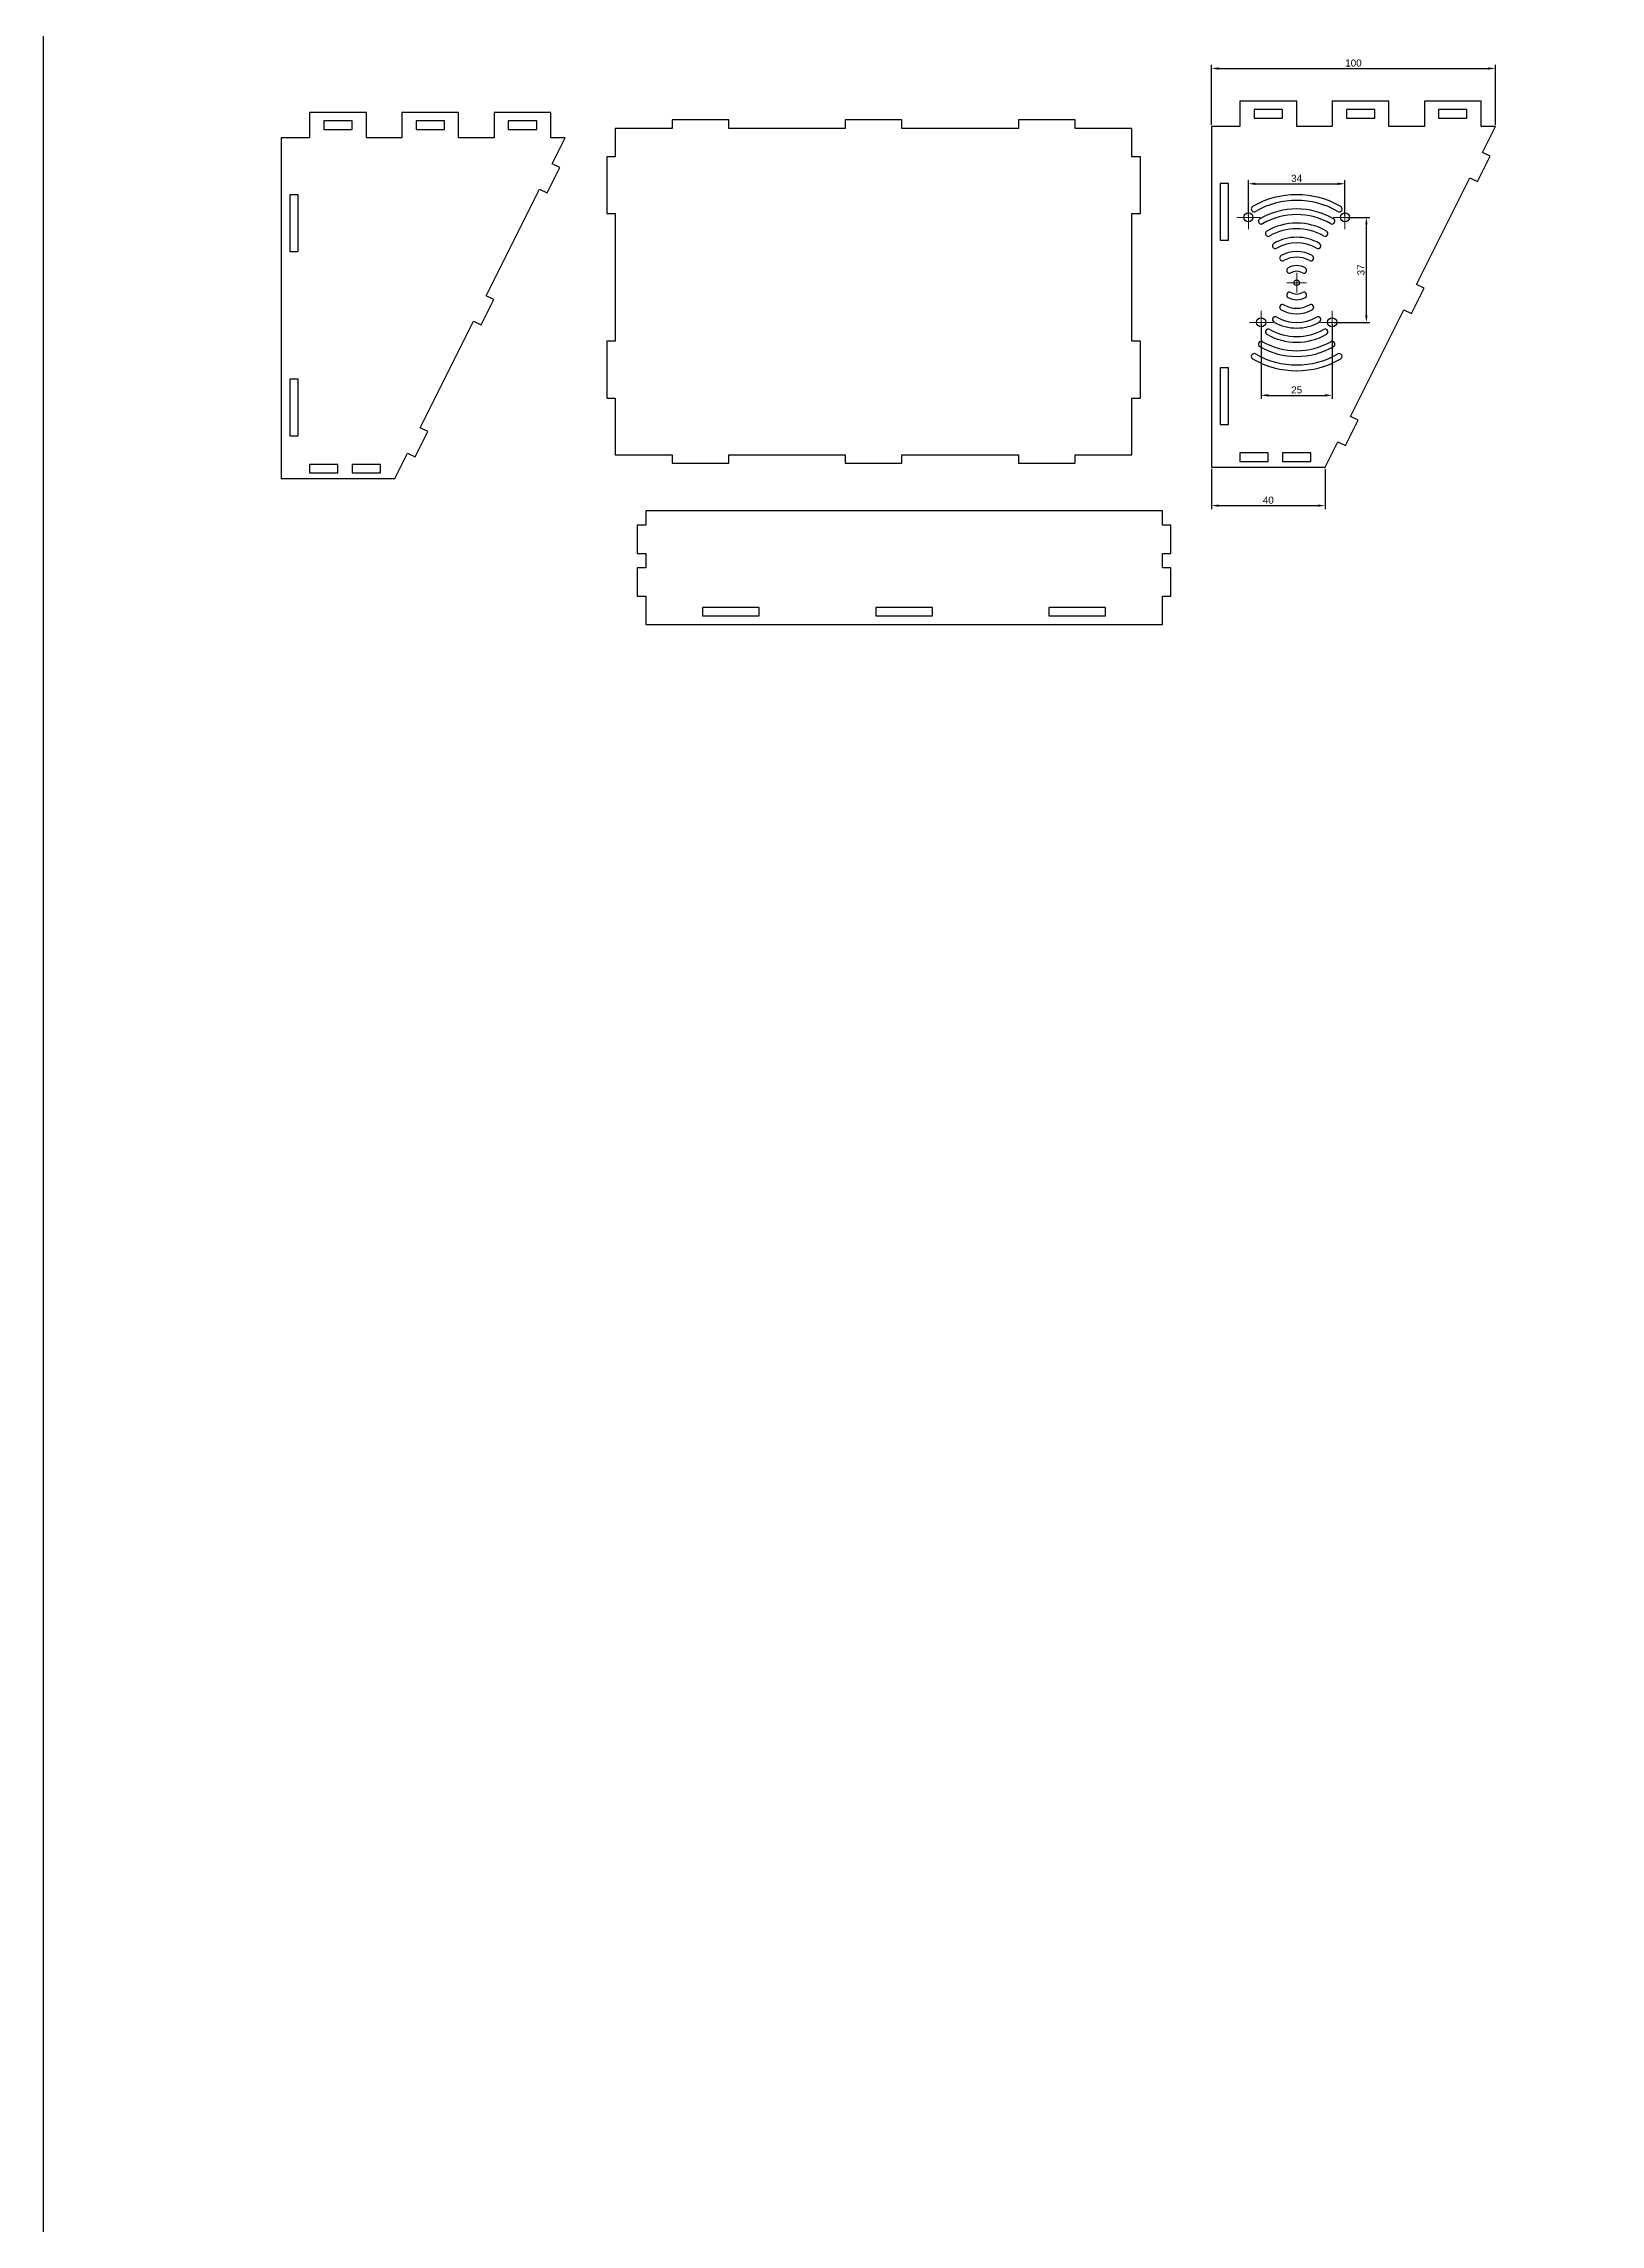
# Model space of a CAD drawing. Header units: millimetres. Extents: x 3605 to 6118, y -778 to 2197.
# Drawn here: x 3605 to 4154, y -9 to 759 of the extents above; entities that cross this region are included whole.
import ezdxf

# ---------------------------------------------------------------- set-up
doc = ezdxf.new("R2010")
doc.units = ezdxf.units.MM
doc.styles.get("Standard").update_dxf_attribs({"font": 'arial.ttf'})
doc.dimstyles.new('ISO-25', dxfattribs={"dimtxt": 2.5, "dimasz": 2.5, "dimexe": 1.25, "dimexo": 0.625, "dimtad": 1, "dimtxsty": 'Standard', "dimcen": 2.5, "dimadec": 0, "dimazin": 0, "dimtfac": 1, "dimtmove": 0, "dimatfit": 3, "dimfxl": 1, "dimarcsym": 0})

# ---------------------------------------------------------------- blocks, each defined once
blk = doc.blocks.new('SW_CENTERMARKSYMBOL_9')
at = {"color": 0, "linetype": 'Continuous', "lineweight": 0}
for p, q in [((-0.5, 0), (-0.7, 0)), ((0, 0), (-0.5, 0)), ((0, 0.5), (0, 0.7)), ((0, 0), (0, 0.5)), ((0, 0), (0.5, 0)), ((0, 0), (0, -0.5)), ((0.5, 0), (0.7, 0)), ((0, -0.5), (0, -0.7))]:
    blk.add_line(p, q, dxfattribs=at)
blk = doc.blocks.new('SW_CENTERMARKSYMBOL_10')
at = {"color": 0, "linetype": 'Continuous', "lineweight": 0}
for p, q in [((-0.5, 0), (-0.82, 0)), ((0, 0), (-0.5, 0)), ((0, 0.5), (0, 0.82)), ((0, 0), (0, 0.5)), ((0, 0), (0.5, 0)), ((0, 0), (0, -0.5)), ((0.5, 0), (0.82, 0)), ((0, -0.5), (0, -0.82))]:
    blk.add_line(p, q, dxfattribs=at)
blk = doc.blocks.new('SW_CENTERMARKSYMBOL_12')
at = {"color": 0, "linetype": 'Continuous', "lineweight": 0}
for p, q in [((-0.5, 0), (-0.82, 0)), ((0, 0), (-0.5, 0)), ((0, 0.5), (0, 0.82)), ((0, 0), (0, 0.5)), ((0, 0), (0.5, 0)), ((0, 0), (0, -0.5)), ((0.5, 0), (0.82, 0)), ((0, -0.5), (0, -0.82))]:
    blk.add_line(p, q, dxfattribs=at)
blk = doc.blocks.new('*D35')
at = {"color": 0, "lineweight": -2, "transparency": 16777216}
for p, q in [((4016.72, 609.27), (4016.72, 595.1)), ((4056.72, 609.27), (4056.72, 595.1)), ((4019.22, 596.35), (4054.22, 596.35))]:
    blk.add_line(p, q, dxfattribs=at)
at = {"color": 0, "transparency": 16777216}
for points in [[(4019.22, 596.76), (4019.22, 595.93), (4016.72, 596.35)], [(4054.22, 596.76), (4054.22, 595.93), (4056.72, 596.35)]]:
    blk.add_solid(points, dxfattribs=at)
at = {"layer": 'Defpoints', "color": 0, "transparency": 16777216}
for p in [(4016.72, 609.89), (4056.72, 609.89), (4056.72, 596.35)]:
    blk.add_point(p, dxfattribs=at)
at = {"color": 0, "transparency": 16777216, "insert": (4036.72, 598.25), "char_height": 2.5, "attachment_point": 5}
blk.add_mtext('40', dxfattribs=at)
blk = doc.blocks.new('*D36')
at = {"color": 0, "lineweight": -2, "transparency": 16777216}
for p, q in [((4016.72, 730.52), (4016.72, 751.61)), ((4019.22, 750.36), (4114.22, 750.36)), ((4116.72, 730.52), (4116.72, 751.61))]:
    blk.add_line(p, q, dxfattribs=at)
at = {"color": 0, "transparency": 16777216}
for points in [[(4019.22, 750.78), (4019.22, 749.94), (4016.72, 750.36)], [(4114.22, 750.78), (4114.22, 749.94), (4116.72, 750.36)]]:
    blk.add_solid(points, dxfattribs=at)
at = {"layer": 'Defpoints', "color": 0, "transparency": 16777216}
for p in [(4116.72, 750.36), (4016.72, 729.89), (4116.72, 729.89)]:
    blk.add_point(p, dxfattribs=at)
at = {"color": 0, "transparency": 16777216, "insert": (4066.72, 752.26), "char_height": 2.5, "attachment_point": 5}
blk.add_mtext('100', dxfattribs=at)
blk = doc.blocks.new('*D41')
at = {"color": 0, "lineweight": -2, "transparency": 16777216}
for p, q in [((4029.72, 698.52), (4029.72, 710.99)), ((4032.22, 709.74), (4061.22, 709.74)), ((4063.72, 698.52), (4063.72, 710.99))]:
    blk.add_line(p, q, dxfattribs=at)
at = {"color": 0, "transparency": 16777216}
for points in [[(4032.22, 710.15), (4032.22, 709.32), (4029.72, 709.74)], [(4061.22, 710.15), (4061.22, 709.32), (4063.72, 709.74)]]:
    blk.add_solid(points, dxfattribs=at)
at = {"layer": 'Defpoints', "color": 0, "transparency": 16777216}
for p in [(4063.72, 709.74), (4029.72, 697.89), (4063.72, 697.89)]:
    blk.add_point(p, dxfattribs=at)
at = {"color": 0, "transparency": 16777216, "insert": (4046.72, 711.64), "char_height": 2.5, "attachment_point": 5}
blk.add_mtext('34', dxfattribs=at)
blk = doc.blocks.new('*D42')
at = {"color": 0, "lineweight": -2, "transparency": 16777216}
for p, q in [((4064.35, 697.89), (4072.53, 697.89)), ((4071.28, 663.39), (4071.28, 695.39)), ((4059.85, 660.89), (4072.53, 660.89))]:
    blk.add_line(p, q, dxfattribs=at)
at = {"color": 0, "transparency": 16777216}
for points in [[(4070.86, 695.39), (4071.7, 695.39), (4071.28, 697.89)], [(4070.86, 663.39), (4071.7, 663.39), (4071.28, 660.89)]]:
    blk.add_solid(points, dxfattribs=at)
at = {"layer": 'Defpoints', "color": 0, "transparency": 16777216}
for p in [(4063.72, 697.89), (4071.28, 697.89), (4059.22, 660.89)]:
    blk.add_point(p, dxfattribs=at)
at = {"color": 0, "transparency": 16777216, "insert": (4069.38, 679.39), "char_height": 2.5, "attachment_point": 5, "rotation": 90}
blk.add_mtext('37', dxfattribs=at)
blk = doc.blocks.new('*D43')
at = {"color": 0, "lineweight": -2, "transparency": 16777216}
for p, q in [((4034.22, 660.27), (4034.22, 633.95)), ((4059.22, 660.27), (4059.22, 633.95)), ((4036.72, 635.2), (4056.72, 635.2))]:
    blk.add_line(p, q, dxfattribs=at)
at = {"color": 0, "transparency": 16777216}
for points in [[(4036.72, 635.62), (4036.72, 634.78), (4034.22, 635.2)], [(4056.72, 635.62), (4056.72, 634.78), (4059.22, 635.2)]]:
    blk.add_solid(points, dxfattribs=at)
at = {"layer": 'Defpoints', "color": 0, "transparency": 16777216}
for p in [(4034.22, 660.89), (4059.22, 660.89), (4059.22, 635.2)]:
    blk.add_point(p, dxfattribs=at)
at = {"color": 0, "transparency": 16777216, "insert": (4046.72, 637.1), "char_height": 2.5, "attachment_point": 5}
blk.add_mtext('25', dxfattribs=at)

msp = doc.modelspace()

# ---------------------------------------------------------------- linework, layer by layer
at = {"color": 7, "linetype": 'Continuous', "lineweight": 25}
for p, q in [((4026.724, 738.89), (4026.724, 729.89)), ((4046.724, 738.89), (4026.724, 738.89)), ((4046.724, 729.89), (4046.724, 738.89)), ((4059.224, 738.89), (4059.224, 729.89)), ((4079.224, 738.89), (4059.224, 738.89)), ((4079.224, 729.89), (4079.224, 738.89)), ((4091.724, 738.89), (4091.724, 729.89)), ((4111.724, 738.89), (4091.724, 738.89)), ((4111.724, 729.89), (4111.724, 738.89)), ((3699.018, 734.886), (3699.018, 725.886)), ((3719.018, 734.886), (3699.018, 734.886)), ((3704.018, 731.886), (3704.018, 728.886)), ((3714.018, 731.886), (3704.018, 731.886)), ((3714.018, 728.886), (3714.018, 731.886)), ((3719.018, 725.886), (3719.018, 734.886)), ((3731.518, 734.886), (3731.518, 725.886)), ((3751.518, 734.886), (3731.518, 734.886)), ((3736.518, 731.886), (3736.518, 728.886)), ((3746.518, 731.886), (3736.518, 731.886)), ((3746.518, 728.886), (3746.518, 731.886)), ((3751.518, 725.886), (3751.518, 734.886)), ((3764.018, 734.886), (3764.018, 725.886)), ((3784.018, 734.886), (3764.018, 734.886)), ((3769.018, 731.886), (3769.018, 728.886)), ((3779.018, 731.886), (3769.018, 731.886)), ((3779.018, 728.886), (3779.018, 731.886)), ((3784.018, 725.886), (3784.018, 734.886)), ((3826.689, 732.259), (3826.689, 729.259)), ((3846.689, 732.259), (3826.689, 732.259)), ((3846.689, 729.259), (3846.689, 732.259)), ((3887.689, 732.259), (3887.689, 729.259)), ((3907.689, 732.259), (3887.689, 732.259)), ((3907.689, 729.259), (3907.689, 732.259)), ((3948.689, 732.259), (3948.689, 729.259)), ((3968.689, 732.259), (3948.689, 732.259)), ((3968.689, 729.259), (3968.689, 732.259)), ((4031.724, 735.89), (4031.724, 732.89)), ((4041.724, 735.89), (4031.724, 735.89)), ((4031.724, 732.89), (4041.724, 732.89)), ((4041.724, 732.89), (4041.724, 735.89)), ((4064.224, 735.89), (4064.224, 732.89)), ((4074.224, 735.89), (4064.224, 735.89)), ((4064.224, 732.89), (4074.224, 732.89)), ((4074.224, 732.89), (4074.224, 735.89)), ((4096.724, 735.89), (4096.724, 732.89)), ((4106.724, 735.89), (4096.724, 735.89)), ((4096.724, 732.89), (4106.724, 732.89)), ((4106.724, 732.89), (4106.724, 735.89)), ((3699.018, 725.886), (3689.018, 725.886)), ((3689.018, 725.886), (3689.018, 605.886)), ((3704.018, 728.886), (3714.018, 728.886)), ((3731.518, 725.886), (3719.018, 725.886)), ((3736.518, 728.886), (3746.518, 728.886)), ((3764.018, 725.886), (3751.518, 725.886)), ((3769.018, 728.886), (3779.018, 728.886)), ((3789.018, 725.886), (3784.018, 725.886)), ((3784.473, 716.795), (3789.018, 725.886)), ((3806.689, 729.259), (3806.689, 719.259)), ((3826.689, 729.259), (3806.689, 729.259)), ((3887.689, 729.259), (3846.689, 729.259)), ((3948.689, 729.259), (3907.689, 729.259)), ((3988.689, 729.259), (3968.689, 729.259)), ((3988.689, 719.259), (3988.689, 729.259)), ((4026.724, 729.89), (4016.724, 729.89)), ((4016.724, 729.89), (4016.724, 609.89)), ((4059.224, 729.89), (4046.724, 729.89)), ((4091.724, 729.89), (4079.224, 729.89)), ((4116.724, 729.89), (4111.724, 729.89)), ((4112.179, 720.799), (4116.724, 729.89)), ((3782.684, 706.509), (3787.156, 715.454)), ((3787.156, 715.454), (3784.473, 716.795)), ((3803.689, 719.259), (3803.689, 699.259)), ((3806.689, 719.259), (3803.689, 719.259)), ((3991.689, 719.259), (3988.689, 719.259)), ((3991.689, 699.259), (3991.689, 719.259)), ((4110.39, 710.513), (4114.862, 719.458)), ((4114.862, 719.458), (4112.179, 720.799)), ((3761.218, 670.285), (3780.001, 707.851)), ((3780.001, 707.851), (3782.684, 706.509)), ((4019.724, 709.89), (4019.724, 689.89)), ((4022.724, 709.89), (4019.724, 709.89)), ((4022.724, 689.89), (4022.724, 709.89)), ((4088.923, 674.289), (4107.706, 711.855)), ((4107.706, 711.855), (4110.39, 710.513)), ((3692.018, 705.886), (3692.018, 685.886)), ((3695.018, 705.886), (3692.018, 705.886)), ((3695.018, 685.886), (3695.018, 705.886)), ((3803.689, 699.259), (3806.689, 699.259)), ((3806.689, 699.259), (3806.689, 654.259)), ((3988.689, 699.259), (3991.689, 699.259)), ((3988.689, 654.259), (3988.689, 699.259)), ((3692.018, 685.886), (3695.018, 685.886)), ((4019.724, 689.89), (4022.724, 689.89)), ((3759.429, 659.999), (3763.901, 668.943)), ((3763.901, 668.943), (3761.218, 670.285)), ((4087.135, 664.003), (4091.607, 672.947)), ((4091.607, 672.947), (4088.923, 674.289)), ((3737.963, 623.775), (3756.746, 661.341)), ((3756.746, 661.341), (3759.429, 659.999)), ((4065.668, 627.779), (4084.451, 665.345)), ((4084.451, 665.345), (4087.135, 664.003)), ((3803.689, 654.259), (3803.689, 634.259)), ((3806.689, 654.259), (3803.689, 654.259)), ((3991.689, 654.259), (3988.689, 654.259)), ((3991.689, 634.259), (3991.689, 654.259)), ((3692.018, 640.886), (3692.018, 620.886)), ((3695.018, 640.886), (3692.018, 640.886)), ((3695.018, 620.886), (3695.018, 640.886)), ((4019.724, 644.89), (4019.724, 624.89)), ((4022.724, 644.89), (4019.724, 644.89)), ((4022.724, 624.89), (4022.724, 644.89)), ((3803.689, 634.259), (3806.689, 634.259)), ((3806.689, 634.259), (3806.689, 614.259)), ((3988.689, 634.259), (3991.689, 634.259)), ((3988.689, 614.259), (3988.689, 634.259)), ((3736.174, 613.489), (3740.646, 622.433)), ((3740.646, 622.433), (3737.963, 623.775)), ((4019.724, 624.89), (4022.724, 624.89)), ((4063.879, 617.493), (4068.352, 626.437)), ((4068.352, 626.437), (4065.668, 627.779)), ((3692.018, 620.886), (3695.018, 620.886)), ((3729.018, 605.886), (3733.49, 614.831)), ((3733.49, 614.831), (3736.174, 613.489)), ((4026.724, 614.89), (4026.724, 611.89)), ((4036.724, 614.89), (4026.724, 614.89)), ((4036.724, 611.89), (4036.724, 614.89)), ((4041.724, 614.89), (4041.724, 611.89)), ((4051.724, 614.89), (4041.724, 614.89)), ((4051.724, 611.89), (4051.724, 614.89)), ((4056.724, 609.89), (4061.196, 618.835)), ((4061.196, 618.835), (4063.879, 617.493)), ((3699.018, 610.886), (3699.018, 607.886)), ((3709.018, 610.886), (3699.018, 610.886)), ((3699.018, 607.886), (3709.018, 607.886)), ((3709.018, 607.886), (3709.018, 610.886)), ((3714.018, 610.886), (3714.018, 607.886)), ((3724.018, 610.886), (3714.018, 610.886)), ((3714.018, 607.886), (3724.018, 607.886)), ((3724.018, 607.886), (3724.018, 610.886)), ((3806.689, 614.259), (3826.689, 614.259)), ((3826.689, 614.259), (3826.689, 611.259)), ((3826.689, 611.259), (3846.689, 611.259)), ((3846.689, 614.259), (3887.689, 614.259)), ((3846.689, 611.259), (3846.689, 614.259)), ((3887.689, 614.259), (3887.689, 611.259)), ((3887.689, 611.259), (3907.689, 611.259)), ((3907.689, 614.259), (3948.689, 614.259)), ((3907.689, 611.259), (3907.689, 614.259)), ((3948.689, 614.259), (3948.689, 611.259)), ((3948.689, 611.259), (3968.689, 611.259)), ((3968.689, 611.259), (3968.689, 614.259)), ((3968.689, 614.259), (3988.689, 614.259)), ((4016.724, 609.89), (4056.724, 609.89)), ((4026.724, 611.89), (4036.724, 611.89)), ((4041.724, 611.89), (4051.724, 611.89)), ((3689.018, 605.886), (3729.018, 605.886)), ((3817.428, 594.458), (3817.428, 589.458)), ((3999.428, 594.458), (3817.428, 594.458)), ((3999.428, 589.458), (3999.428, 594.458)), ((3814.428, 589.458), (3814.428, 579.458)), ((3817.428, 589.458), (3814.428, 589.458)), ((4002.428, 589.458), (3999.428, 589.458)), ((4002.428, 579.458), (4002.428, 589.458)), ((3814.428, 579.458), (3817.428, 579.458)), ((3817.428, 579.458), (3817.428, 574.458)), ((3999.428, 579.458), (4002.428, 579.458)), ((3999.428, 574.458), (3999.428, 579.458)), ((3814.428, 574.458), (3814.428, 564.458)), ((3817.428, 574.458), (3814.428, 574.458)), ((4002.428, 574.458), (3999.428, 574.458)), ((4002.428, 564.458), (4002.428, 574.458)), ((3814.428, 564.458), (3817.428, 564.458)), ((3817.428, 564.458), (3817.428, 554.458)), ((3999.428, 564.458), (4002.428, 564.458)), ((3999.428, 554.458), (3999.428, 564.458)), ((3817.428, 554.458), (3999.428, 554.458)), ((3857.428, 560.458), (3837.428, 560.458)), ((3837.428, 560.458), (3837.428, 557.458)), ((3837.428, 557.458), (3857.428, 557.458)), ((3857.428, 557.458), (3857.428, 560.458)), ((3918.428, 560.458), (3898.428, 560.458)), ((3898.428, 560.458), (3898.428, 557.458)), ((3898.428, 557.458), (3918.428, 557.458)), ((3918.428, 557.458), (3918.428, 560.458)), ((3979.428, 560.458), (3959.428, 560.458)), ((3959.428, 560.458), (3959.428, 557.458)), ((3959.428, 557.458), (3979.428, 557.458)), ((3979.428, 557.458), (3979.428, 560.458))]:
    msp.add_line(p, q, dxfattribs=at)
msp.add_lwpolyline([(3605.331, 2197.285), (6118.409, 2197.285), (6118.409, -777.524), (3605.331, -777.524)], close=True)
for centre, radius in [((4029.724, 697.89), 1.6), ((4063.724, 697.89), 1.6), ((4046.724, 674.89), 1), ((4034.224, 660.89), 1.6), ((4059.224, 660.89), 1.6)]:
    msp.add_circle(centre, radius, dxfattribs=at)
for centre, radius, start, end in [((4031.724, 700.871), 1, 120, 300), ((4046.724, 674.89), 31, 60, 120), ((4046.724, 674.89), 29, 60, 120), ((4046.724, 674.89), 26, 60, 120), ((4061.724, 700.871), 1, 240, 60), ((4034.224, 696.541), 1, 120, 300), ((4046.724, 674.89), 24, 60, 120), ((4036.724, 692.211), 1, 120, 300), ((4046.724, 674.89), 21, 60, 120), ((4046.724, 674.89), 19, 60, 120), ((4056.724, 692.211), 1, 240, 60), ((4059.224, 696.541), 1, 240, 60), ((4039.224, 687.881), 1, 120, 300), ((4046.724, 674.89), 16, 60, 120), ((4046.724, 674.89), 14, 60, 120), ((4041.724, 683.551), 1, 120, 300), ((4046.724, 674.89), 11, 60, 120), ((4046.724, 674.89), 9, 60, 120), ((4051.724, 683.551), 1, 240, 60), ((4054.224, 687.881), 1, 240, 60), ((4044.224, 679.22), 1, 120, 300), ((4046.724, 674.89), 6, 60, 120), ((4046.724, 674.89), 4, 60, 120), ((4049.224, 679.22), 1, 240, 60), ((4044.224, 670.56), 1, 60, 240), ((4046.724, 674.89), 6, 240, 300), ((4046.724, 674.89), 4, 240, 300), ((4049.224, 670.56), 1, 300, 120), ((4039.224, 661.9), 1, 60, 240), ((4046.724, 674.89), 16, 240, 300), ((4046.724, 674.89), 14, 240, 300), ((4041.724, 666.23), 1, 60, 240), ((4046.724, 674.89), 11, 240, 300), ((4046.724, 674.89), 9, 240, 300), ((4051.724, 666.23), 1, 300, 120), ((4054.224, 661.9), 1, 300, 120), ((4034.224, 653.24), 1, 60, 240), ((4046.724, 674.89), 24, 240, 300), ((4036.724, 657.57), 1, 60, 240), ((4046.724, 674.89), 21, 240, 300), ((4046.724, 674.89), 19, 240, 300), ((4056.724, 657.57), 1, 300, 120), ((4059.224, 653.24), 1, 300, 120), ((4031.724, 648.91), 1, 60, 240), ((4046.724, 674.89), 31, 240, 300), ((4046.724, 674.89), 29, 240, 300), ((4046.724, 674.89), 26, 240, 300), ((4061.724, 648.91), 1, 300, 120)]:
    msp.add_arc(centre, radius, start, end, dxfattribs=at)

# ---------------------------------------------------------------- block references
at = {"color": 7, "linetype": 'Continuous', "lineweight": 0, "yscale": 5, "zscale": 5}
for name, p, xscale in [('SW_CENTERMARKSYMBOL_10', (4029.724, 697.89), -5), ('SW_CENTERMARKSYMBOL_10', (4063.724, 697.89), 5), ('SW_CENTERMARKSYMBOL_9', (4046.724, 674.89), 5), ('SW_CENTERMARKSYMBOL_12', (4034.224, 660.89), 5), ('SW_CENTERMARKSYMBOL_12', (4059.224, 660.89), -5)]:
    msp.add_blockref(name, p, dxfattribs=dict(at, xscale=xscale))

# ---------------------------------------------------------------- dimensions: what is measured, and where the dimension line sits
for base, p1, p2, picture, middle in [((4116.724, 750.36), (4016.724, 729.89), (4116.724, 729.89), '*D36', (4066.724, 752.262)), ((4063.724, 709.738), (4029.724, 697.89), (4063.724, 697.89), '*D41', (4046.724, 711.64)), ((4059.224, 635.198), (4034.224, 660.89), (4059.224, 660.89), '*D43', (4046.724, 637.1)), ((4056.724, 596.348), (4016.724, 609.89), (4056.724, 609.89), '*D35', (4036.724, 598.249))]:
    dim = msp.add_linear_dim(base=base, p1=p1, p2=p2, dimstyle='ISO-25')
    dim.commit()
    dim.dimension.update_dxf_attribs({"geometry": picture, "text_midpoint": middle})
dim = msp.add_linear_dim(base=(4071.28, 697.89), p1=(4059.224, 660.89), p2=(4063.724, 697.89), angle=90, dimstyle='ISO-25')
dim.commit()
dim.dimension.update_dxf_attribs({"geometry": '*D42', "text_midpoint": (4069.377, 679.39)})

doc.saveas('drawing.dxf')
